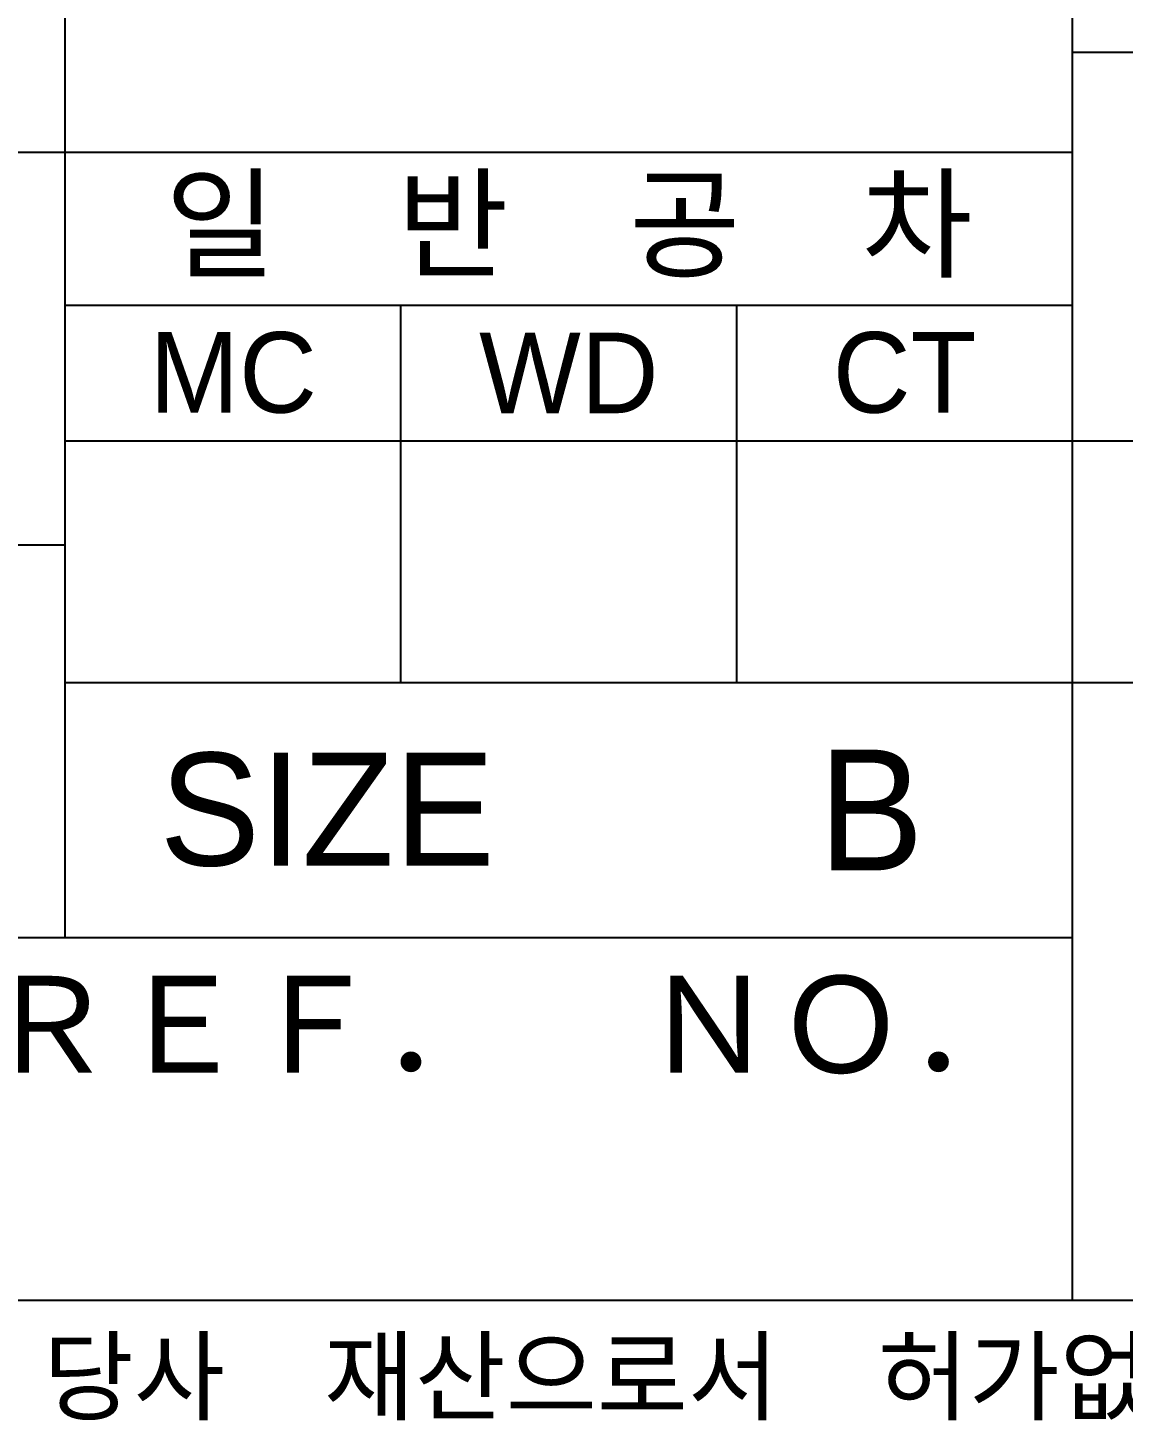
# Model space of a CAD drawing. Header units: millimetres. Extents: x 1015 to 1574, y -507 to -76.
# Drawn here: x 1405.04 to 1432.23, y -497.69 to -463.1 of the extents above; entities that cross this region are included whole.
import ezdxf

# ---------------------------------------------------------------- set-up
doc = ezdxf.new("R2010")
doc.units = ezdxf.units.MM
doc.styles.add('ROMANS', font='txt', dxfattribs={"height": 0.2})

msp = doc.modelspace()

# ---------------------------------------------------------------- linework, layer by layer
at = {"color": 6, "linetype": 'Continuous'}
for p, q in [((1405.968, -485.686), (1405.968, -437.686)), ((1430.968, -494.686), (1430.968, -446.686)), ((1430.968, -463.703), (1546.468, -463.703)), ((1367.968, -466.186), (1430.968, -466.186)), ((1405.968, -469.986), (1430.968, -469.986)), ((1414.301, -479.353), (1414.301, -469.986)), ((1422.634, -479.353), (1422.634, -469.986)), ((1405.968, -473.353), (1430.968, -473.353)), ((1430.968, -473.353), (1546.468, -473.353)), ((1367.968, -475.936), (1405.968, -475.936)), ((1405.968, -479.353), (1546.468, -479.353)), ((1367.968, -485.686), (1430.968, -485.686))]:
    msp.add_line(p, q, dxfattribs=at)
at = {"color": 5, "linetype": 'Continuous'}
msp.add_line((1028.068, -494.686), (1561.468, -494.686), dxfattribs=at)

# ---------------------------------------------------------------- texts
at = {"color": 4, "attachment_point": 5, "style": 'ROMANS'}
for s, insert, char_height in [('{\\fﾱﾼﾸﾲￃﾼ|b0|i0|c129|p49;일\u3000반\u3000공\u3000차 }', (1418.468, -468.086), 2.2), ('{\\fﾱﾼﾸﾲￃﾼ|b0|i0|c129|p49;MC }', (1410.134, -471.669), 2), ('{\\fﾱﾼﾸﾲￃﾼ|b0|i0|c129|p49;WD }', (1418.468, -471.669), 2), ('{\\fﾱﾼﾸﾲￃﾼ|b0|i0|c129|p49;CT }', (1426.801, -471.669), 2), ('{\\fﾱﾼﾸﾲￃﾼ|b0|i0|c129|p49;SIZE }', (1412.468, -482.519), 2.8), ('{\\fGulim|b0|i0|c129|p50;B\\fﾱﾼﾸﾲￃﾼ|b0|i0|c129|p49; }', (1425.968, -482.519), 3), ('{\\fﾱﾼﾸﾲￃﾼ|b0|i0|c129|p49;참고번호\u3000ＲＥＦ．\u3000ＮＯ． }', (1409.379, -487.95), 2.4)]:
    msp.add_mtext(s, dxfattribs=dict(at, insert=insert, char_height=char_height))
at = {"color": 6, "insert": (1391.468, -496.686), "char_height": 1.8, "attachment_point": 4, "style": 'ROMANS'}
msp.add_mtext('{\\fﾱﾼﾸﾲￃﾼ|b0|i0|c129|p49;본\u3000도면은\u3000당사\u3000재산으로서\u3000허가없이\u3000무단복사／배포\u3000금지함． }', dxfattribs=at)

doc.saveas('drawing.dxf')
